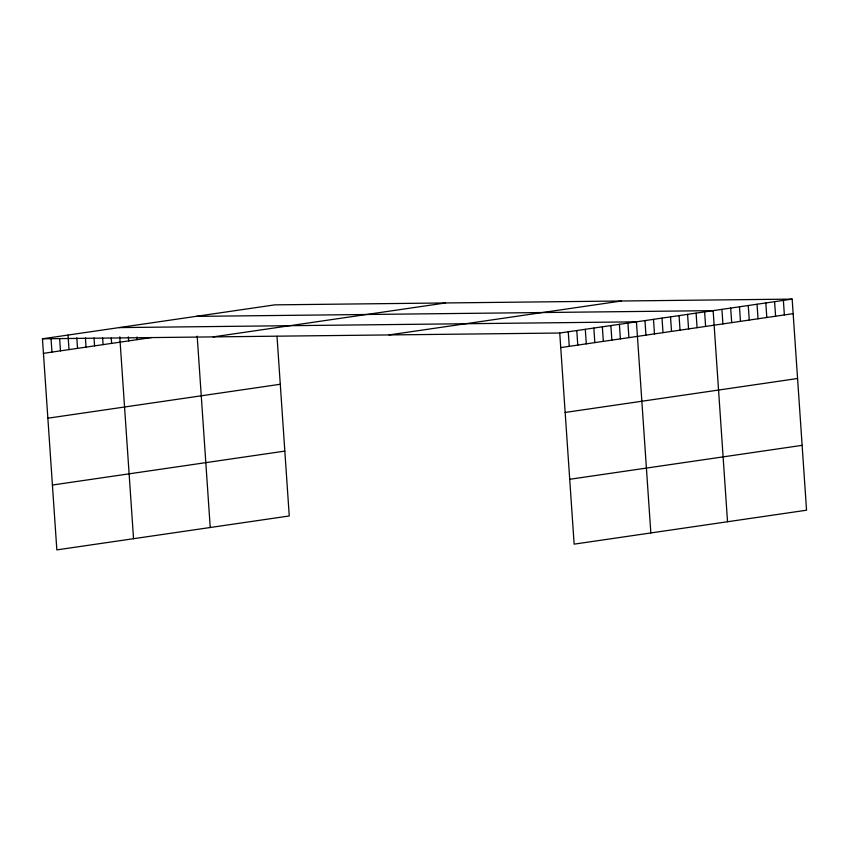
<?xml version="1.0" encoding="UTF-8"?>
<svg xmlns="http://www.w3.org/2000/svg" width="849" height="849" viewBox="0 0 849 849"><rect width="100%" height="100%" fill="white"/><g stroke="black" fill="none" stroke-linecap="round" stroke-linejoin="round"><path stroke-width="1.27" d="M277.007 336.278L289.254 515.969L56.841 549.897L42.45 338.793L274.864 304.855L792.159 299.103L806.55 510.207L574.136 544.145L559.746 333.031L792.159 299.103M43.437 353.343L151.791 337.52M213.152 336.894L445.566 302.955M389.033 334.931L621.447 301.002M47.862 418.207L280.276 384.268M560.733 347.581L793.146 313.652M52.415 485.034L284.829 451.106M565.158 412.444L797.572 378.516M569.711 479.282L802.125 445.343M195.843 316.39L713.139 310.638L727.529 521.742M119.147 327.597L636.442 321.835L650.833 532.949M42.45 338.793L559.746 333.031M783.383 300.387L784.37 314.937M774.596 301.671L775.593 316.221M765.819 302.944L766.806 317.505M757.043 304.229L758.03 318.778M748.256 305.513L749.253 320.062M739.479 306.797L740.466 321.346M730.702 308.081L731.689 322.631M721.915 309.354L722.913 323.904M704.617 311.88L705.604 326.43M696.095 313.132L697.082 327.682M687.573 314.374L688.56 328.924M679.051 315.616L680.038 330.165M670.53 316.857L671.517 331.407M662.008 318.11L662.995 332.659M653.486 319.351L654.473 333.901M644.964 320.593L645.951 335.143M627.92 323.076L628.907 337.637M619.399 324.329L620.386 338.878M610.877 325.57L611.864 340.12M602.355 326.812L603.342 341.362M593.833 328.054L594.82 342.603M585.311 329.306L586.298 343.856M576.789 330.548L577.776 345.097M568.268 331.789L569.255 346.339M197.191 336.13L210.234 527.505M136.997 337.011L137.177 339.653M128.39 336.926L128.655 340.895M119.773 336.851L133.537 538.701M111.251 338.093L111.612 343.389M102.644 338.019L103.09 344.63M94.027 337.934L94.568 345.872M85.42 337.86L86.046 347.124M76.803 337.785L77.524 348.366M68.016 335.058L69.002 349.608M59.674 338.942L60.481 350.849M50.972 337.541L51.959 352.091"/></g></svg>
